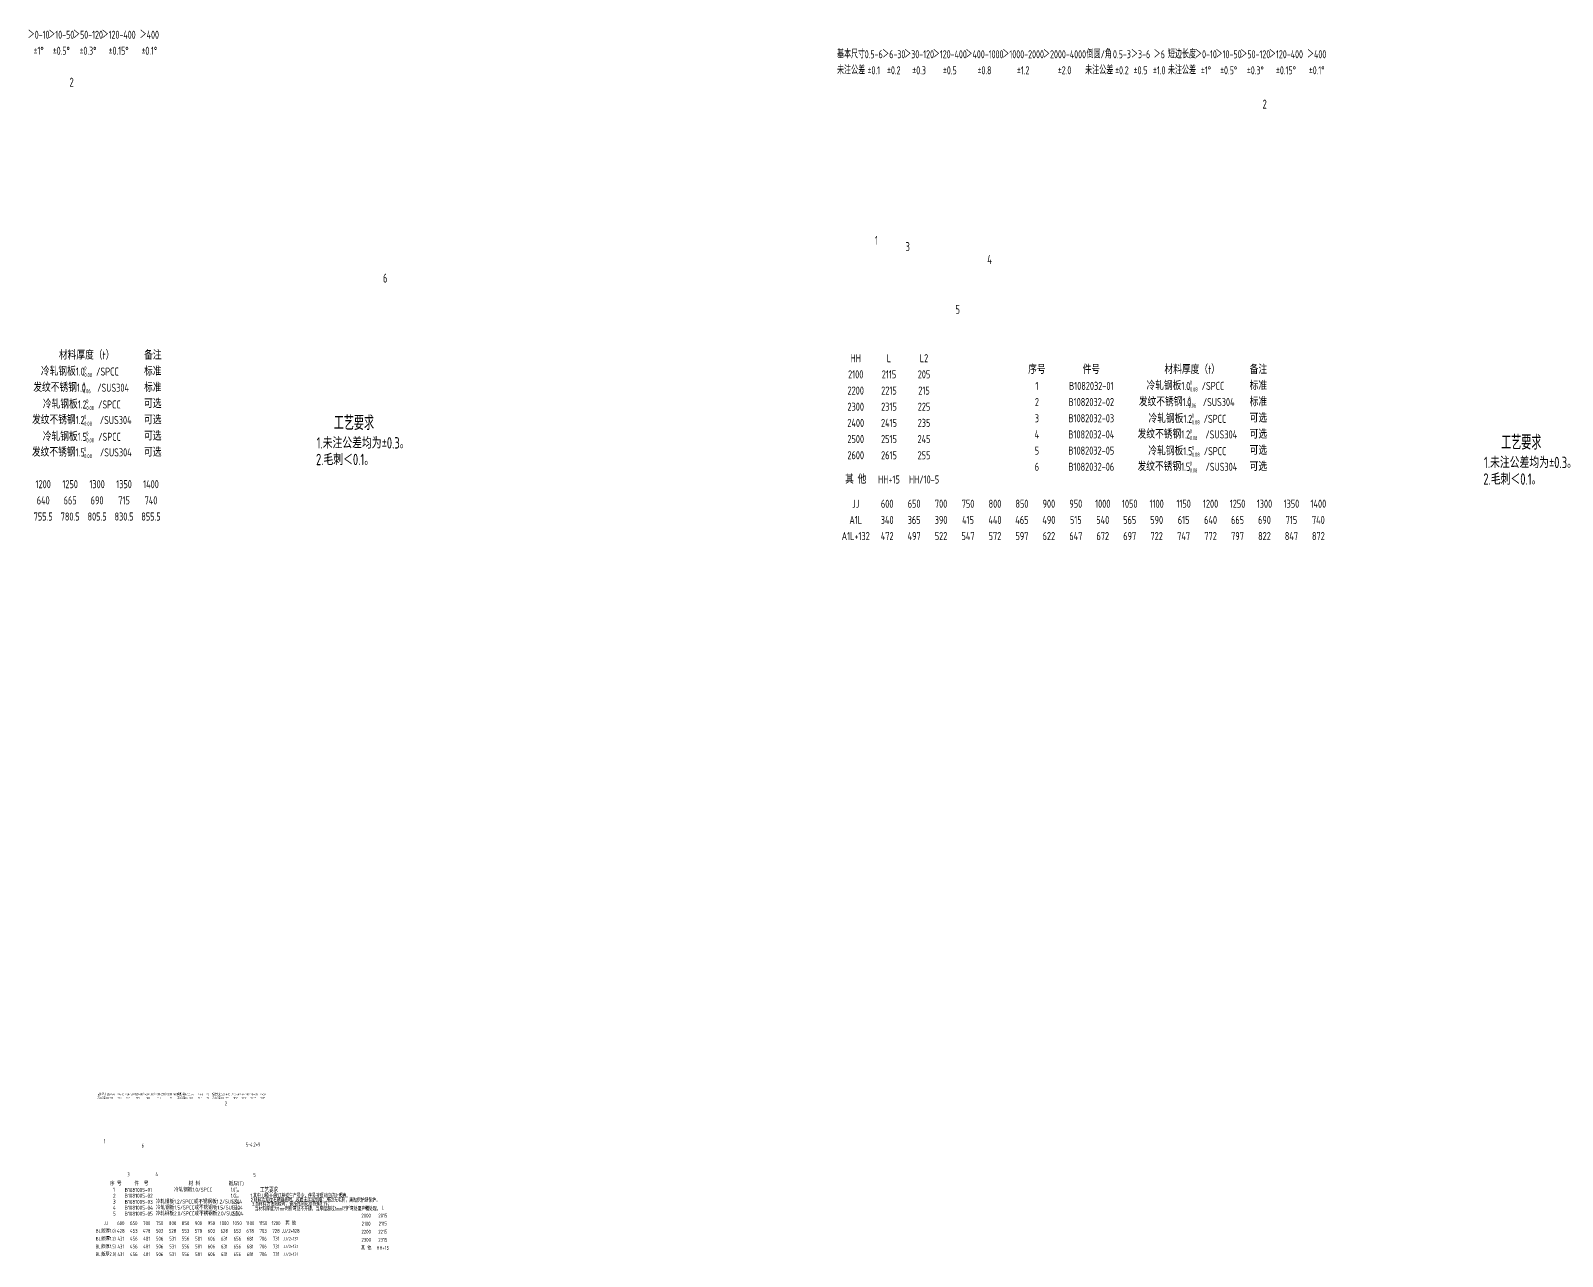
# Model space of a CAD drawing. Header units: inches. Extents: x 14216 to 120088, y -28810 to 23559.
# Drawn here: x 19736 to 24852, y -21369 to -17276 of the extents above; entities that cross this region are included whole.
import ezdxf
from ezdxf.enums import TextEntityAlignment as Align

# ---------------------------------------------------------------- set-up
doc = ezdxf.new("R2010")
doc.units = ezdxf.units.IN
doc.header["$LTSCALE"] = 0.3
doc.header["$MEASUREMENT"] = 0
for name, color, linetype in [('2', 2, 'Continuous'), ('2细实线', 2, 'Continuous'), ('6', 3, 'Continuous'), ('7', 4, 'Continuous')]:
    doc.layers.add(name, color=color, linetype=linetype)
doc.layers.add('粗实线', color=7, linetype='Continuous', lineweight=30)
doc.styles.add('HZ', font='isocp2.shx', dxfattribs={"width": 0.7, "bigfont": 'hztxt.shx'})

msp = doc.modelspace()

# ---------------------------------------------------------------- texts
at = {"layer": '2', "color": 4, "style": 'HZ', "width": 0.7}
for s, p in [('2', (19866, -17463.7)), ('2', (23850.2, -17536.9)), ('1', (22555.9, -17991.6)), ('3', (22658, -18012.6)), ('4', (22930.9, -18055.5)), ('6', (20912.9, -18117.7)), ('5', (22825, -18222))]:
    msp.add_text(s, height=30, dxfattribs=at).set_placement(p)
at = {"layer": '2', "style": 'HZ', "width": 0.8}
for s, p in [('材料厚度（t）', (19923.2, -18360.8)), ('备注', (20144.3, -18360.8)), ('HH', (22491.7, -18370.2)), ('L', (22602.7, -18370.2)), ('L2', (22719.7, -18370.2)), ('冷轧钢板1.0   /SPCC', (19900.5, -18414.8)), ('标准', (20144.3, -18414.8)), ('2100', (22491.7, -18424.2)), ('2115', (22602.7, -18424.2)), ('205', (22719.7, -18424.2)), ('序号', (23096.7, -18408.7)), ('件号', (23278.4, -18408.7)), ('材料厚度（t）', (23615.2, -18408.7)), ('备注', (23836.3, -18408.7)), ('发纹不锈钢1.0   /SUS304 ', (19911.3, -18468.8)), ('标准', (20144.3, -18468.8)), ('2200', (22491.7, -18478.2)), ('2215', (22602.7, -18478.2)), ('215', (22719.7, -18478.2)), ('1', (23096.7, -18462.7)), ('B1082032-01', (23278.4, -18462.7)), ('冷轧钢板1.0   /SPCC', (23592.5, -18462.7)), ('标准', (23836.3, -18462.7)), ('冷轧钢板1.2   /SPCC', (19907, -18524.7)), ('可选', (20144.3, -18522.8)), ('2', (23096.7, -18516.7)), ('B1082032-02', (23278.4, -18516.7)), ('发纹不锈钢1.0   /SUS304 ', (23603.3, -18516.7)), ('标准', (23836.3, -18516.7)), ('发纹不锈钢1.2    /SUS304 ', (19913.5, -18576.8)), ('可选', (20144.3, -18576.8)), ('2300', (22491.7, -18532.2)), ('2315', (22602.7, -18532.2)), ('225', (22719.7, -18532.2)), ('3', (23096.7, -18570.7)), ('B1082032-03', (23278.4, -18570.7)), ('冷轧钢板1.2   /SPCC', (23599.1, -18572.7)), ('可选', (23836.3, -18570.7)), ('冷轧钢板1.5   /SPCC', (19907, -18632.7)), ('可选', (20144.3, -18630.8)), ('2400', (22491.7, -18586.2)), ('2415', (22602.7, -18586.2)), ('235', (22719.7, -18586.2)), ('4', (23096.7, -18624.7)), ('B1082032-04', (23278.4, -18624.7)), ('发纹不锈钢1.2    /SUS304 ', (23605.6, -18624.7)), ('可选', (23836.3, -18624.7)), ('发纹不锈钢1.5    /SUS304 ', (19913.5, -18684.8)), ('可选', (20144.3, -18684.8)), ('2500', (22491.7, -18640.2)), ('2515', (22602.7, -18640.2)), ('245', (22719.7, -18640.2)), ('5', (23096.7, -18678.7)), ('B1082032-05', (23278.4, -18678.7)), ('冷轧钢板1.5   /SPCC', (23599.1, -18680.7)), ('可选', (23836.3, -18678.7)), ('2600', (22491.7, -18694.2)), ('2615', (22602.7, -18694.2)), ('255', (22719.7, -18694.2)), ('6', (23096.7, -18732.7)), ('B1082032-06', (23278.4, -18732.7)), ('发纹不锈钢1.5    /SUS304 ', (23605.6, -18732.7)), ('可选', (23836.3, -18732.7)), ('其 他', (22491.7, -18775.2)), ('HH+15', (22602.7, -18775.2)), ('HH/10-5', (22719.7, -18775.2))]:
    msp.add_text(s, height=27, dxfattribs=at).set_placement(p, align=Align.MIDDLE_CENTER)
at = {"layer": '2', "color": 6, "style": 'HZ'}
for s, height, width, p in [('1.未注公差均为±0.3。', 38, 0.75, (20691.3, -18672)), ('2.毛刺＜0.1。', 38, 0.75, (20689.2, -18727.4)), ('1.未注公差均为±0.3。', 38, 0.75, (24589.7, -18737.3)), ('2.毛刺＜0.1。', 38, 0.75, (24587.6, -18792.7)), ('1.其中JJ和HH按订单或生产号令，件号按照对应的对照表。', 13.5, 0.7, (20470.8, -21173.6)), ('2.材料为发纹不锈钢板时，表面无明显划痕；周边无毛刺，需贴保护膜保护。', 13.5, 0.7, (20471.1, -21188.3))]:
    msp.add_text(s, height=height, dxfattribs=dict(at, width=width)).set_placement(p)
at = {"layer": '2', "style": 'HZ', "width": 0.85}
for s, height, p in [('序 号', 13.31, (20001.3, -21132.8)), ('件  号', 13.31, (20082.8, -21132.8)), ('材 料', 13.31, (20263.9, -21132.9)), ('板厚(T)', 13.31, (20398.2, -21133.2)), ('1', 13.3, (20011.3, -21153)), ('2 ', 13.31, (20011.3, -21173.6)), ('B1081005-02', 13.31, (20050.3, -21173.6)), ('B1081005-01', 13.3, (20050.4, -21154.1)), ('冷轧钢板1.0/SPCC', 13.31, (20215.4, -21153.5)), ('3', 13.3, (20011.3, -21193)), ('4', 13.3, (20011.3, -21213.6)), ('5', 13.3, (20011.3, -21233.5)), ('B1081005-04', 13.31, (20050.3, -21213.6)), ('B1081005-05', 13.31, (20050.3, -21233.5)), ('B1081005-03', 13.3, (20050.4, -21194.1)), ('冷轧钢板2.0/SPCC或不锈钢板2.0/SUS304', 13.31, (20154, -21232.8)), ('冷轧钢板1.2/SPCC或不锈钢板1.2/SUS304', 13.31, (20154.1, -21192.9)), ('冷轧钢板1.5/SPCC或不锈钢板1.5/SUS304', 13.31, (20155.2, -21212.9))]:
    msp.add_text(s, height=height, dxfattribs=at).set_placement(p)
at = {"layer": '2', "color": 6, "style": 'HZ', "width": 0.7}
for s, p in [('  3.当材料为蚀刻板时，需按蚀刻花纹特殊制作；', (20461.7, -21205)), ('  当材料厚度为1mm时折弯处不开槽，当厚度超过1mm时折弯处需开槽处理。', (20471.2, -21221.2))]:
    msp.add_text(s, height=13.5, dxfattribs=at).set_placement(p, align=Align.BOTTOM_LEFT)
at = {"layer": '2', "attachment_point": 1, "style": 'HZ'}
for s, insert, char_height in [(' 0\\P-0.08', (19908.6, -18396.9), 13.73), (' 0\\P-0.06', (19904, -18450.5), 13.73), (' 0\\P-0.08', (23600.6, -18444.9), 13.73), (' 0\\P-0.08', (19915.1, -18506.9), 13.73), (' 0\\P-0.06', (23596, -18498.4), 13.73), (' 0\\P-0.08', (19907.9, -18559.3), 13.73), (' 0\\P-0.08', (23607.2, -18554.8), 13.73), (' 0\\P-0.08', (19915.1, -18614.9), 13.73), (' 0\\P-0.08', (23599.9, -18607.2), 13.73), (' 0\\P-0.08', (19907.9, -18667.3), 13.73), (' 0\\P-0.08', (23607.2, -18662.8), 13.73), (' 0\\P-0.08', (23599.9, -18715.2), 13.73), ('1.0', (20404.6, -21139.9), 13.31), ('1.0', (20405, -21160.1), 13.31), (' 0\\P-0.08', (20416.7, -21137.4), 6.55), (' 0\\P-0.06', (20417.3, -21157.1), 6.55), (' 0\\P-0.08', (20418.6, -21177.1), 6.55), ('1.2', (20406.3, -21180.1), 13.31), ('1.5', (20406.9, -21199.9), 13.31), ('2.0', (20408.1, -21220.1), 13.31), (' 0\\P-0.08', (20419.2, -21196.9), 6.55), (' 0\\P-0.08', (20420.8, -21217.3), 6.55)]:
    msp.add_mtext(s, dxfattribs=dict(at, insert=insert, char_height=char_height))
at = {"layer": '2', "color": 6, "insert": (20478.8, -20995.9), "char_height": 13.5, "attachment_point": 5, "style": 'HZ'}
msp.add_mtext('\\A1;5-4.2*9', dxfattribs=at)
at = {"layer": '2细实线', "linetype": 'ByBlock', "style": 'HZ', "width": 0.65}
for s, p in [('＞0-10', (19762.8, -17290.1)), ('＞10-50', (19838.6, -17290.1)), ('＞50-120', (19927.7, -17290.1)), ('＞120-400', (20030.1, -17290.1)), ('＞400', (20132.6, -17290.1)), ('%%p1%%d', (19762.8, -17343.5)), ('%%p0.5%%d', (19838.6, -17343.5)), ('%%p0.3%%d', (19927.7, -17343.5)), ('%%p0.15%%d', (20030.1, -17343.5)), ('%%p0.1%%d', (20132.6, -17343.5)), ('基本尺寸', (22476.2, -17355.3)), ('倒圆/角', (23304.8, -17355.3)), ('短边长度', (23581.1, -17355.3)), ('0.5-6', (22551.9, -17355.3)), ('＞6-30', (22618.8, -17355.3)), ('＞30-120', (22703.4, -17355.3)), ('＞120-400', (22805.9, -17355.3)), ('＞400-1000', (22921.7, -17355.3)), ('＞1000-2000', (23050.9, -17355.3)), ('＞2000-4000', (23189, -17355.3)), ('0.5-3', (23380.6, -17355.3)), ('＞3-6', (23442.9, -17355.3)), ('＞6', (23505.3, -17355.3)), ('＞0-10', (23661.2, -17355.3)), ('＞10-50', (23737, -17355.3)), ('＞50-120', (23826.1, -17355.3)), ('＞120-400', (23928.5, -17355.3)), ('＞400', (24031, -17355.3)), ('未注公差', (22476.2, -17408.8)), ('%%p0.1', (22551.9, -17408.8)), ('%%p0.2', (22618.8, -17408.8)), ('%%p0.3', (22703.4, -17408.8)), ('%%p0.5', (22805.9, -17408.8)), ('%%p0.8', (22921.7, -17408.8)), ('%%p1.2', (23050.9, -17408.8)), ('%%p2.0', (23189, -17408.8)), ('未注公差', (23304.8, -17408.8)), ('%%p0.2', (23380.6, -17408.8)), ('%%p0.5', (23442.9, -17408.8)), ('%%p1.0', (23505.3, -17408.8)), ('未注公差', (23581.1, -17408.8)), ('%%p1%%d', (23661.2, -17408.8)), ('%%p0.5%%d', (23737, -17408.8)), ('%%p0.3%%d', (23826.1, -17408.8)), ('%%p0.15%%d', (23928.5, -17408.8)), ('%%p0.1%%d', (24031, -17408.8))]:
    msp.add_text(s, height=26.73, dxfattribs=at).set_placement(p, align=Align.MIDDLE_CENTER)
at = {"layer": '2细实线', "style": 'HZ', "width": 0.8}
for s, height, p in [('1200', 27, (19778.2, -18790.9)), ('1250', 27, (19868.2, -18790.9)), ('1300', 27, (19958.2, -18790.9)), ('1350', 27, (20048.2, -18790.9)), ('1400', 27, (20138.2, -18790.9)), ('640', 27, (19778.2, -18844.9)), ('665', 27, (19868.2, -18844.9)), ('690', 27, (19958.2, -18844.9)), ('715', 27, (20048.2, -18844.9)), ('740', 27, (20138.2, -18844.9)), ('JJ', 27, (22491.7, -18856.2)), ('600', 27, (22596.7, -18856.2)), ('650', 27, (22686.7, -18856.2)), ('700', 27, (22776.7, -18856.2)), ('750', 27, (22866.7, -18856.2)), ('800', 27, (22956.7, -18856.2)), ('850', 27, (23046.7, -18856.2)), ('900', 27, (23136.7, -18856.2)), ('950', 27, (23226.7, -18856.2)), ('1000', 27, (23316.7, -18856.2)), ('1050', 27, (23406.7, -18856.2)), ('1100', 27, (23496.7, -18856.2)), ('1150', 27, (23586.7, -18856.2)), ('1200', 27, (23676.7, -18856.2)), ('1250', 27, (23766.7, -18856.2)), ('1300', 27, (23856.7, -18856.2)), ('1350', 27, (23946.7, -18856.2)), ('1400', 27, (24036.7, -18856.2)), ('755.5', 27, (19778.2, -18898.9)), ('780.5', 27, (19868.2, -18898.9)), ('805.5', 27, (19958.2, -18898.9)), ('830.5', 27, (20048.2, -18898.9)), ('855.5', 27, (20138.2, -18898.9)), ('A1L', 27, (22491.7, -18910.2)), ('340', 27, (22596.7, -18910.2)), ('365', 27, (22686.7, -18910.2)), ('390', 27, (22776.7, -18910.2)), ('415', 27, (22866.7, -18910.2)), ('440', 27, (22956.7, -18910.2)), ('465', 27, (23046.7, -18910.2)), ('490', 27, (23136.7, -18910.2)), ('515', 27, (23226.7, -18910.2)), ('540', 27, (23316.7, -18910.2)), ('565', 27, (23406.7, -18910.2)), ('590', 27, (23496.7, -18910.2)), ('615', 27, (23586.7, -18910.2)), ('640', 27, (23676.7, -18910.2)), ('665', 27, (23766.7, -18910.2)), ('690', 27, (23856.7, -18910.2)), ('715', 27, (23946.7, -18910.2)), ('740', 27, (24036.7, -18910.2)), ('A1L+132', 27, (22491.7, -18964.2)), ('472', 27, (22596.7, -18964.2)), ('497', 27, (22686.7, -18964.2)), ('522', 27, (22776.7, -18964.2)), ('547', 27, (22866.7, -18964.2)), ('572', 27, (22956.7, -18964.2)), ('597', 27, (23046.7, -18964.2)), ('622', 27, (23136.7, -18964.2)), ('647', 27, (23226.7, -18964.2)), ('672', 27, (23316.7, -18964.2)), ('697', 27, (23406.7, -18964.2)), ('722', 27, (23496.7, -18964.2)), ('747', 27, (23586.7, -18964.2)), ('772', 27, (23676.7, -18964.2)), ('797', 27, (23766.7, -18964.2)), ('822', 27, (23856.7, -18964.2)), ('847', 27, (23946.7, -18964.2)), ('872', 27, (24036.7, -18964.2)), ('2000', 12.96, (20856.7, -21233.1)), ('HH', 12.96, (20856.7, -21206.1)), ('2015', 12.96, (20912.2, -21233.1)), ('L', 13, (20912.2, -21206.1)), ('BL(板厚1.0)', 12, (19987.1, -21284.4)), ('JJ', 12.96, (19987.1, -21258.5)), ('428', 12.96, (20037.5, -21284.4)), ('600', 12.96, (20037.5, -21258.5)), ('453', 12.96, (20080.7, -21284.4)), ('650', 12.96, (20080.7, -21258.5)), ('478', 12.96, (20123.9, -21284.4)), ('700', 12.96, (20123.9, -21258.5)), ('750', 12.96, (20167.1, -21258.5)), ('503', 12.96, (20167.1, -21284.4)), ('528', 12.96, (20210.3, -21284.4)), ('800', 12.96, (20210.3, -21258.5)), ('553', 12.96, (20253.5, -21284.4)), ('850', 12.96, (20253.5, -21258.5)), ('578', 12.96, (20296.7, -21284.4)), ('900', 12.96, (20296.7, -21258.5)), ('950', 12.96, (20339.9, -21258.5)), ('603', 12.96, (20339.9, -21284.4)), ('1000', 12.96, (20383.1, -21258.5)), ('628', 12.96, (20383.1, -21284.4)), ('1050', 12.96, (20426.3, -21258.5)), ('653', 12.96, (20426.3, -21284.4)), ('1100', 12.96, (20469.5, -21258.5)), ('678', 12.96, (20469.5, -21284.4)), ('1150', 12.96, (20512.7, -21258.5)), ('703', 12.96, (20512.7, -21284.4)), ('1200', 12.96, (20555.9, -21258.5)), ('728', 12.96, (20555.9, -21284.4)), ('JJ/2+128', 12.96, (20604.4, -21284.4)), ('其 他', 12.96, (20604.4, -21258.5)), ('2100', 12.96, (20856.7, -21260.1)), ('2115', 12.96, (20912.2, -21260.1)), ('BL(板厚1.5)', 12, (19987.1, -21336.3)), ('BL(板厚1.2)', 12, (19987.1, -21310.3)), ('431', 12.96, (20037.5, -21310.3)), ('431', 12.96, (20037.5, -21336.3)), ('456', 12.96, (20080.7, -21310.3)), ('456', 12.96, (20080.7, -21336.3)), ('481', 12.96, (20123.9, -21310.3)), ('481', 12.96, (20123.9, -21336.3)), ('506', 12.96, (20167.1, -21310.3)), ('506', 12.96, (20167.1, -21336.3)), ('531', 12.96, (20210.3, -21310.3)), ('531', 12.96, (20210.3, -21336.3)), ('556', 12.96, (20253.5, -21310.3)), ('556', 12.96, (20253.5, -21336.3)), ('581', 12.96, (20296.7, -21310.3)), ('581', 12.96, (20296.7, -21336.3)), ('606', 12.96, (20339.9, -21310.3)), ('606', 12.96, (20339.9, -21336.3)), ('631', 12.96, (20383.1, -21310.3)), ('631', 12.96, (20383.1, -21336.3)), ('656', 12.96, (20426.3, -21310.3)), ('656', 12.96, (20426.3, -21336.3)), ('681', 12.96, (20469.5, -21310.3)), ('681', 12.96, (20469.5, -21336.3)), ('706', 12.96, (20512.7, -21310.3)), ('706', 12.96, (20512.7, -21336.3)), ('731', 12.96, (20555.9, -21310.3)), ('731', 12.96, (20555.9, -21336.3)), ('JJ/2+131', 11, (20604.4, -21310.3)), ('2300', 12.96, (20856.7, -21314.1)), ('2200', 12.96, (20856.7, -21287.1)), ('2315', 12.96, (20912.2, -21314.1)), ('2215', 12.96, (20912.2, -21287.1)), ('BL(板厚2.0)', 12, (19987.1, -21362.2)), ('431', 12.96, (20037.5, -21362.2)), ('456', 12.96, (20080.7, -21362.2)), ('481', 12.96, (20123.9, -21362.2)), ('506', 12.96, (20167.1, -21362.2)), ('531', 12.96, (20210.3, -21362.2)), ('556', 12.96, (20253.5, -21362.2)), ('581', 12.96, (20296.7, -21362.2)), ('606', 12.96, (20339.9, -21362.2)), ('631', 12.96, (20383.1, -21362.2)), ('656', 12.96, (20426.3, -21362.2)), ('681', 12.96, (20469.5, -21362.2)), ('706', 12.96, (20512.7, -21362.2)), ('731', 12.96, (20555.9, -21362.2)), ('JJ/2+131', 11, (20604.4, -21336.3)), ('JJ/2+131', 11, (20604.4, -21362.2)), ('其 他', 12.96, (20856.7, -21341.1)), ('HH+15', 12.96, (20912.2, -21341.1))]:
    msp.add_text(s, height=height, dxfattribs=at).set_placement(p, align=Align.MIDDLE_CENTER)
at = {"layer": '6', "color": 2, "style": 'HZ', "width": 0.7}
for s, p in [('未注公差TOL.', (19959, -20844.1)), ('基本尺寸 LD.', (19960.4, -20831.6)), ('0.5-6', (19999.9, -20831.8)), ('%%P0.1', (19999.9, -20844.4)), ('＞6-30', (20025.4, -20831.8)), ('%%P0.2', (20026.9, -20844.4)), ('＞30-120', (20050.4, -20831.6)), ('%%P0.3', (20055.7, -20844.4)), ('＞120-400', (20079.1, -20831.5)), ('%%P0.5', (20087.7, -20844.3)), ('＞400-1000', (20110.9, -20831.5)), ('%%P0.8', (20120.6, -20844.3)), ('＞1000-2000', (20147.6, -20831.4)), ('%%P1.2', (20159.5, -20844.2)), ('＞2000-4000', (20186.7, -20831.3)), ('%%P2', (20201.5, -20844.1)), ('未注公差TOL.', (20225.3, -20844.1)), ('倒圆/角R/C', (20226.8, -20831.6)), ('0.5-3', (20265.4, -20831.8)), ('%%P0.2', (20265.4, -20844.4)), ('＞3-6', (20293.4, -20831.8)), ('%%P0.5', (20295.1, -20844.4)), ('＞6', (20321.9, -20831.6)), ('%%P1', (20323.6, -20844.4)), ('短边长度LSS.', (20342.9, -20831.6)), ('未注公差TOL.', (20342.9, -20844.1)), ('＞0-10', (20381.7, -20831.8)), ('%%P1%%D', (20387.4, -20844.4)), ('＞10-50', (20407.1, -20831.8)), ('%%P0.5%%D', (20411.4, -20844.4)), ('＞50-120', (20433.2, -20831.8)), ('%%P0.3%%D', (20440.2, -20844.4)), ('＞120-400', (20461.6, -20831.8)), ('%%P0.15%%D', (20469.2, -20844.4)), ('＞400', (20501.5, -20831.8)), ('%%P0.1%%D', (20502.6, -20844.4))]:
    msp.add_text(s, height=7.2, dxfattribs=at).set_placement(p)
at = {"layer": '7', "style": 'HZ', "width": 0.7}
for s, p in [('2', (20385, -20865.1)), ('1', (19980.5, -20991.6)), ('6', (20106.8, -21006.1)), ('3', (20059.1, -21101.9)), ('4', (20153.2, -21101.4)), ('5', (20480.4, -21104.1))]:
    msp.add_text(s, height=13.5, dxfattribs=at).set_placement(p)
at = {"layer": '粗实线', "color": 3, "linetype": 'Continuous', "lineweight": -3, "style": 'HZ', "width": 0.7}
for height, p in [(48, (20748.7, -18610.1)), (48, (24647.1, -18675.4)), (16, (20501.9, -21156))]:
    msp.add_text('工艺要求', height=height, dxfattribs=at).set_placement(p)

doc.saveas('drawing.dxf')
